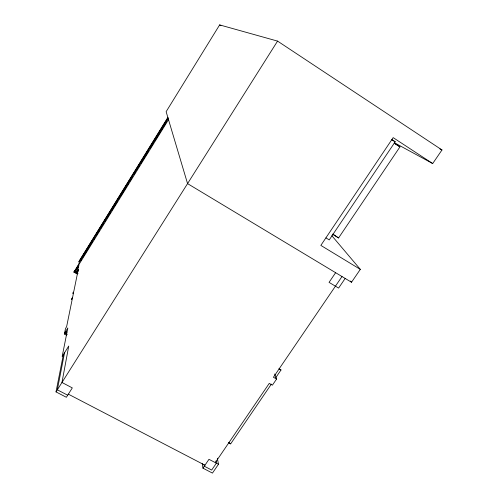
<?xml version="1.0" encoding="UTF-8"?>
<svg xmlns="http://www.w3.org/2000/svg" width="498" height="498" viewBox="0 0 498 498"><rect width="100%" height="100%" fill="white"/><g stroke="black" fill="none" stroke-linecap="round" stroke-linejoin="round"><path stroke-width="0.75" d="M64.553 352.709L57.332 389.816L67.684 395.2M64.553 333.23L67.853 327.945L62.157 356.524L68.755 346.023L61.964 382.483L72.316 387.898L66.365 397.28L56.013 391.907L63.358 354.62M67.298 334.494L65.935 333.76L66.427 331.313L65.319 333.087L66.688 333.822M65.319 333.087L65.487 332.272L64.385 334.04L66.433 335.142M78.055 270.327L76.885 272.219L77.265 272.431L77.346 272.039L75.074 270.775L74.993 271.167L76.86 272.35L78.423 269.823M74.993 271.167L78.51 265.478L78.883 265.689L75.341 271.51M64.385 334.04L65.537 328.45L66.62 326.713L72.496 297.86L71.507 299.454L72.696 296.889L73.604 292.444L72.758 293.384L73.853 291.199L78.298 269.387L77.85 270.115L78.584 265.098M78.018 273.365L74.638 271.485L74.75 270.962L74.314 271.665L77.707 273.558M77.308 273.993L73.934 272.113L78.796 264.077L79.107 262.564L168.156 118.487M74.314 271.665L73.934 272.113M394.478 142.777L432.694 163.549L441.987 149.954L277.56 41.104L219.643 24.9L166.127 111.683L187.559 183.619L351.507 282.254L360.315 269.374L331.836 235.703M167.845 117.447L78.846 261.749L167.951 117.789M80.595 260.784L81.815 258.811M82.631 257.491L88.339 248.259M89.154 246.94L90.785 244.3M91.601 242.98L92.416 241.661M93.636 239.681L94.863 237.708M96.083 235.728L97.309 233.749M98.125 232.429L99.345 230.45M100.565 228.47L101.791 226.497M102.607 225.177L103.827 223.197M105.053 221.218L105.869 219.898M107.089 217.919L108.315 215.945M109.535 213.966L110.761 211.986M111.577 210.666L113.202 208.027M114.017 206.707L117.279 201.435M118.505 199.455L119.725 197.476M120.541 196.156L122.172 193.523M122.987 192.203L126.249 186.924M127.469 184.951L128.696 182.971M129.511 181.652L131.142 179.012M131.958 177.693L132.773 176.373M133.993 174.4L135.219 172.42M136.44 170.441L137.255 169.121M138.475 167.141L139.701 165.162M140.922 163.188L142.148 161.209M142.963 159.889L144.594 157.25M145.41 155.93L148.672 150.657M149.892 148.678L151.112 146.698M151.927 145.379L153.558 142.739M154.374 141.426L160.082 132.188M160.898 130.874L162.529 128.235M163.344 126.915L164.975 124.276M165.79 122.956L166.606 121.637M74.638 271.485L168.505 119.663M75.372 271.379L78.883 265.689M77.265 272.431L78.435 270.539M65.935 333.76L66.888 332.795M56.013 391.907L277.56 41.104M391.994 139.652L395.213 141.756L329.24 239.905L325.941 237.888M332.695 234.353L338.572 237.951L399.962 146.866L394.348 143.194M202.954 468.17L208.967 459.312L218.466 464.273L212.447 473.1L202.954 468.17L202.269 463.582M335.627 272.699L329.06 282.372L338.609 288.074L345.176 278.438M215.304 462.623L269.237 383.404L272.406 385.166L276.589 379.034L274.672 373.992M342.002 276.533L273.414 377.266L276.589 379.034M228.607 442.797L230.642 443.88L271.366 384.114M275.749 377.689L281.003 369.977L279.141 368.601M439.89 148.939L441.987 149.954M68.344 394.155L204.952 465.219M391.814 139.932L395.213 141.756M73.99 271.852L76.686 273.352M279.036 368.875L281.003 369.977M360.315 269.374L320.843 245.402L393.165 137.635L432.694 163.549M394.204 143.219L399.962 146.866M219.643 24.9L220.938 25.747M332.863 234.004L338.572 237.951M228.843 442.479L230.642 443.88M350.561 281.028L351.507 282.254M217.346 458.21L218.466 464.273M215.951 460.905L216.362 463.177L211.681 470.05L204.286 466.203L204.056 464.684"/></g></svg>
